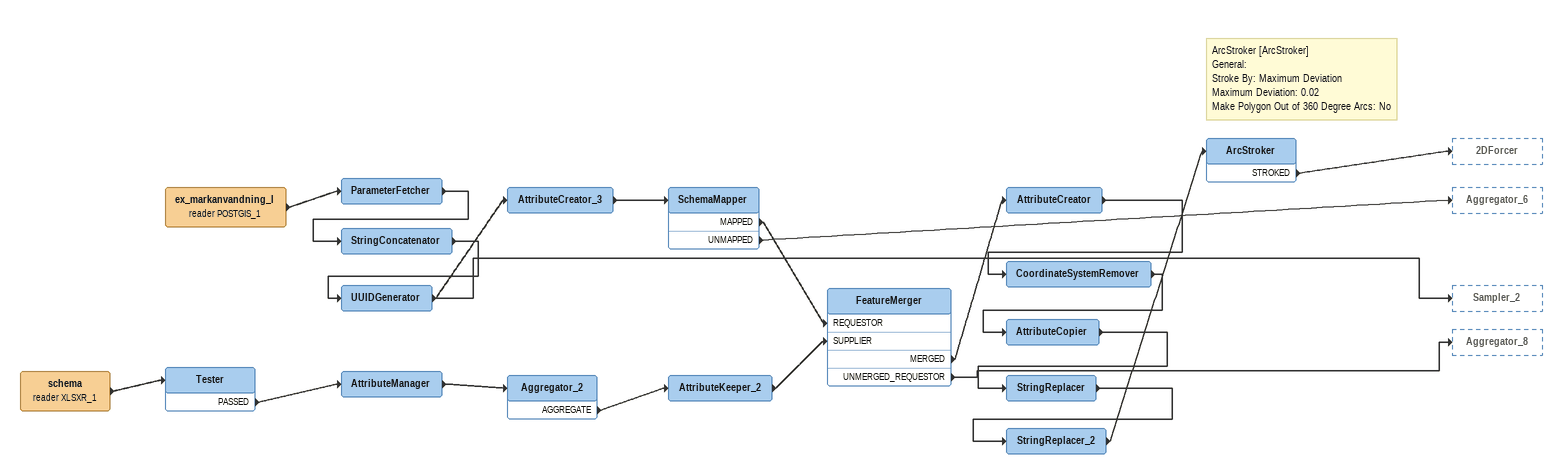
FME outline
schema (reader XLSXR_1)
    -> Tester
Tester
    PASSED -> AttributeManager
AttributeManager
    -> Aggregator_2
Aggregator_2
    AGGREGATE -> AttributeKeeper_2
AttributeKeeper_2
    -> FeatureMerger [SUPPLIER]
ex_markanvandning_l (reader POSTGIS_1)
    -> ParameterFetcher
ParameterFetcher
    -> StringConcatenator
StringConcatenator
    -> UUIDGenerator
UUIDGenerator
    -> AttributeCreator_3
    -> Sampler_2
AttributeCreator_3
    -> SchemaMapper
SchemaMapper
    MAPPED -> FeatureMerger [REQUESTOR]
    UNMAPPED -> Aggregator_6
FeatureMerger
    MERGED -> AttributeCreator
    UNMERGED_REQUESTOR -> Aggregator_8
AttributeCreator
    -> CoordinateSystemRemover
CoordinateSystemRemover
    -> AttributeCopier
AttributeCopier
    -> StringReplacer
StringReplacer
    -> StringReplacer_2
StringReplacer_2
    -> ArcStroker
Note: ArcStroker [ArcStroker] / General: / Stroke By: Maximum Deviation / Maximum Deviation: 0.02 / Make Polygon Out of 360 Degree Arcs: No
ArcStroker
    STROKED -> 2DForcer
